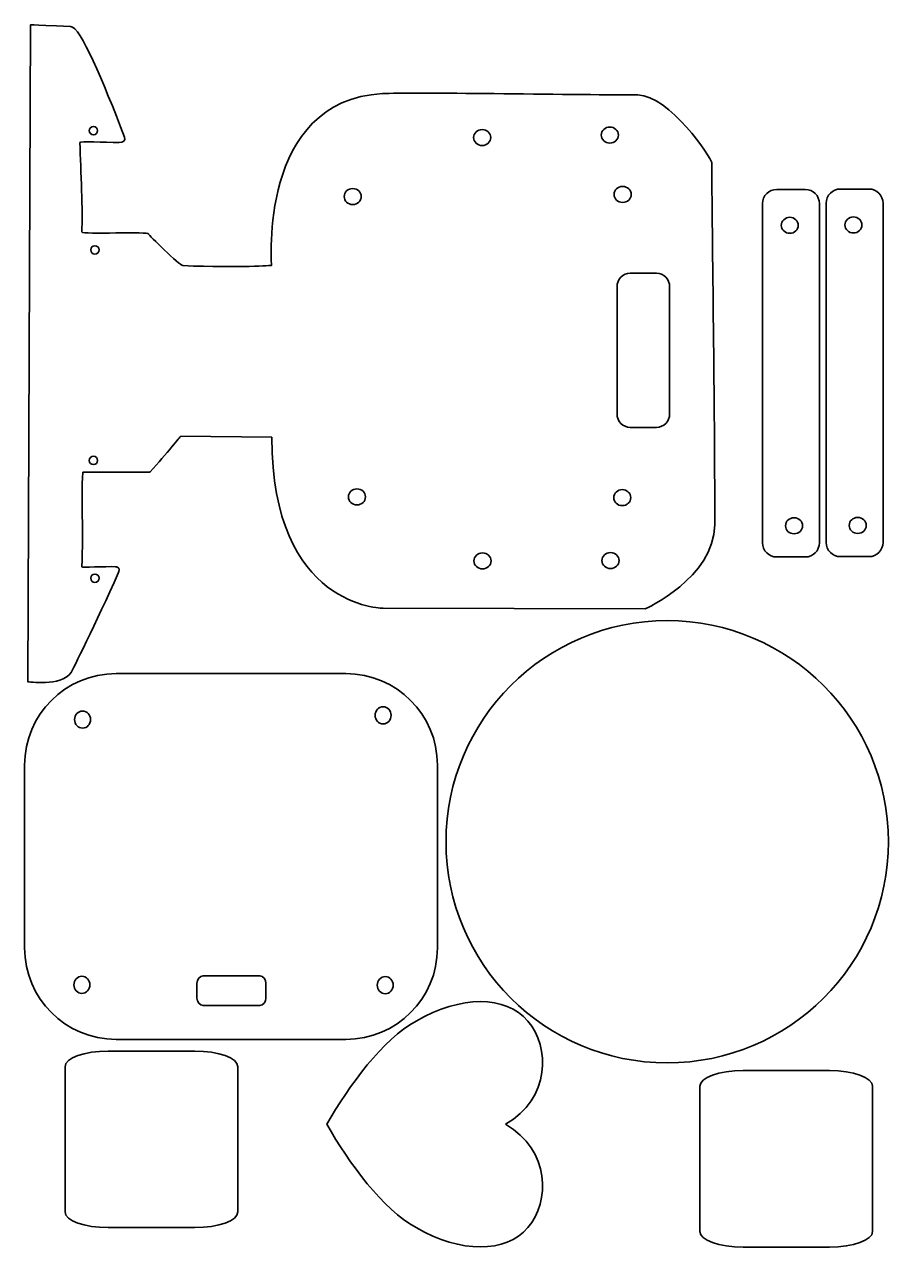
# Model space of a CAD drawing. Header units: centimetres. Extents: x 0.3 to 20.9, y 0.1 to 29.4.
import ezdxf

# ---------------------------------------------------------------- set-up
doc = ezdxf.new("R2010")
doc.units = ezdxf.units.CM

msp = doc.modelspace()

# ---------------------------------------------------------------- linework, layer by layer
at = {"color": 205, "linetype": 'Continuous', "lineweight": 35, "true_color": 0x846699}
for points, knots in [([(1.701, 16.466), (1.696, 16.453), (2.251, 16.48), (2.506, 16.472), (2.586, 16.469), (2.495, 16.464), (2.561, 16.452), (2.61, 16.444), (2.591, 16.362), (2.57, 16.316), (2.035, 15.129), (1.47, 13.986), (1.445, 13.951), (1.202, 13.606), (0.413, 13.734), (0.413, 13.734), (0.413, 13.734), (0.483, 29.379), (0.483, 29.379), (0.483, 29.379), (0.398, 29.383), (1.434, 29.339), (1.675, 29.329), (2.196, 28.054), (2.721, 26.698), (2.749, 26.626), (2.678, 26.571), (2.59, 26.573), (2.23, 26.577), (1.655, 26.615), (1.656, 26.571), (1.677, 25.897), (1.729, 24.913), (1.701, 24.444), (1.697, 24.381), (3.344, 24.461), (3.289, 24.393), (3.28, 24.382), (4.036, 23.645), (4.104, 23.642), (5.503, 23.588), (6.218, 23.647), (6.218, 23.647), (6.218, 23.647), (5.895, 27.578), (8.859, 27.739), (9.519, 27.775), (13.262, 27.711), (14.937, 27.706), (15.679, 27.704), (16.698, 26.198), (16.699, 26.1), (16.711, 23.865), (16.777, 19.844), (16.768, 17.472), (16.763, 16.209), (15.11, 15.467), (15.11, 15.467), (15.11, 15.467), (8.872, 15.481), (8.872, 15.481), (8.872, 15.481), (6.218, 15.497), (6.225, 19.556), (6.225, 19.556), (4.053, 19.578), (4.053, 19.578), (4.053, 19.578), (3.72, 19.168), (3.33, 18.729), (3.322, 18.72), (1.725, 18.731), (1.724, 18.718), (1.681, 18.003), (1.745, 17.394), (1.701, 16.466)], [0, 0, 0, 0, 1, 1, 1, 2, 2, 2, 3, 3, 3, 4, 4, 4, 5, 5, 5, 6, 6, 6, 7, 7, 7, 8, 8, 8, 9, 9, 9, 10, 10, 10, 11, 11, 11, 12, 12, 12, 13, 13, 13, 14, 14, 14, 15, 15, 15, 16, 16, 16, 17, 17, 17, 18, 18, 18, 19, 19, 19, 20, 20, 20, 21, 21, 21, 22, 22, 22, 23, 23, 23, 24, 24, 24, 25, 25, 25, 25]), ([(2.077, 26.857), (2.077, 26.802), (2.033, 26.757), (1.977, 26.757), (1.922, 26.757), (1.877, 26.801), (1.877, 26.857), (1.877, 26.912), (1.922, 26.957), (1.977, 26.957), (2.033, 26.957), (2.077, 26.912), (2.077, 26.857)], [0, 0, 0, 0, 1, 1, 1, 2, 2, 2, 3, 3, 3, 4, 4, 4, 4]), ([(14.069, 26.753), (14.069, 26.858), (14.16, 26.943), (14.272, 26.943), (14.384, 26.943), (14.475, 26.858), (14.475, 26.753), (14.475, 26.647), (14.384, 26.562), (14.272, 26.562), (14.16, 26.562), (14.069, 26.647), (14.069, 26.753)], [0, 0, 0, 0, 1, 1, 1, 2, 2, 2, 3, 3, 3, 4, 4, 4, 4]), ([(11.029, 26.693), (11.029, 26.799), (11.12, 26.884), (11.232, 26.884), (11.344, 26.884), (11.435, 26.799), (11.435, 26.693), (11.435, 26.588), (11.344, 26.503), (11.232, 26.503), (11.12, 26.503), (11.029, 26.588), (11.029, 26.693)], [0, 0, 0, 0, 1, 1, 1, 2, 2, 2, 3, 3, 3, 4, 4, 4, 4]), ([(7.947, 25.288), (7.947, 25.393), (8.038, 25.478), (8.15, 25.478), (8.262, 25.478), (8.354, 25.393), (8.354, 25.288), (8.354, 25.183), (8.262, 25.097), (8.15, 25.097), (8.038, 25.097), (7.947, 25.183), (7.947, 25.288)], [0, 0, 0, 0, 1, 1, 1, 2, 2, 2, 3, 3, 3, 4, 4, 4, 4]), ([(14.373, 25.339), (14.373, 25.444), (14.464, 25.529), (14.577, 25.529), (14.689, 25.529), (14.78, 25.444), (14.78, 25.339), (14.78, 25.234), (14.689, 25.148), (14.577, 25.148), (14.464, 25.148), (14.373, 25.234), (14.373, 25.339)], [0, 0, 0, 0, 1, 1, 1, 2, 2, 2, 3, 3, 3, 4, 4, 4, 4]), ([(18.353, 24.602), (18.353, 24.707), (18.444, 24.793), (18.556, 24.793), (18.668, 24.793), (18.759, 24.707), (18.759, 24.602), (18.759, 24.497), (18.668, 24.412), (18.556, 24.412), (18.444, 24.412), (18.353, 24.497), (18.353, 24.602)], [0, 0, 0, 0, 1, 1, 1, 2, 2, 2, 3, 3, 3, 4, 4, 4, 4]), ([(19.868, 24.611), (19.868, 24.716), (19.959, 24.801), (20.071, 24.801), (20.184, 24.801), (20.275, 24.716), (20.275, 24.611), (20.275, 24.505), (20.184, 24.42), (20.071, 24.42), (19.959, 24.42), (19.868, 24.505), (19.868, 24.611)], [0, 0, 0, 0, 1, 1, 1, 2, 2, 2, 3, 3, 3, 4, 4, 4, 4]), ([(2.113, 24.016), (2.113, 23.961), (2.068, 23.916), (2.013, 23.916), (1.957, 23.916), (1.913, 23.961), (1.913, 24.016), (1.913, 24.071), (1.957, 24.116), (2.013, 24.116), (2.068, 24.116), (2.113, 24.071), (2.113, 24.016)], [0, 0, 0, 0, 1, 1, 1, 2, 2, 2, 3, 3, 3, 4, 4, 4, 4]), ([(14.756, 23.462), (14.756, 23.462), (15.382, 23.462), (15.382, 23.462), (15.554, 23.462), (15.695, 23.316), (15.695, 23.136), (15.695, 23.136), (15.695, 20.116), (15.695, 20.116), (15.695, 19.936), (15.554, 19.79), (15.382, 19.79), (15.382, 19.79), (14.756, 19.79), (14.756, 19.79), (14.583, 19.79), (14.443, 19.936), (14.443, 20.116), (14.443, 20.116), (14.443, 23.136), (14.443, 23.136), (14.443, 23.316), (14.583, 23.462), (14.756, 23.462)], [0, 0, 0, 0, 1, 1, 1, 2, 2, 2, 3, 3, 3, 4, 4, 4, 5, 5, 5, 6, 6, 6, 7, 7, 7, 8, 8, 8, 8]), ([(2.077, 19.004), (2.077, 18.949), (2.033, 18.904), (1.977, 18.904), (1.922, 18.904), (1.877, 18.949), (1.877, 19.004), (1.877, 19.059), (1.922, 19.104), (1.977, 19.104), (2.033, 19.104), (2.077, 19.059), (2.077, 19.004)], [0, 0, 0, 0, 1, 1, 1, 2, 2, 2, 3, 3, 3, 4, 4, 4, 4]), ([(8.049, 18.134), (8.049, 18.239), (8.14, 18.324), (8.252, 18.324), (8.364, 18.324), (8.455, 18.239), (8.455, 18.134), (8.455, 18.028), (8.364, 17.943), (8.252, 17.943), (8.14, 17.943), (8.049, 18.028), (8.049, 18.134)], [0, 0, 0, 0, 1, 1, 1, 2, 2, 2, 3, 3, 3, 4, 4, 4, 4]), ([(14.365, 18.117), (14.365, 18.222), (14.456, 18.307), (14.568, 18.307), (14.68, 18.307), (14.771, 18.222), (14.771, 18.117), (14.771, 18.011), (14.68, 17.926), (14.568, 17.926), (14.456, 17.926), (14.365, 18.011), (14.365, 18.117)], [0, 0, 0, 0, 1, 1, 1, 2, 2, 2, 3, 3, 3, 4, 4, 4, 4]), ([(18.454, 17.448), (18.454, 17.553), (18.545, 17.638), (18.657, 17.638), (18.77, 17.638), (18.861, 17.553), (18.861, 17.448), (18.861, 17.343), (18.77, 17.257), (18.657, 17.257), (18.545, 17.257), (18.454, 17.343), (18.454, 17.448)], [0, 0, 0, 0, 1, 1, 1, 2, 2, 2, 3, 3, 3, 4, 4, 4, 4]), ([(19.97, 17.456), (19.97, 17.561), (20.061, 17.647), (20.173, 17.647), (20.285, 17.647), (20.376, 17.561), (20.376, 17.456), (20.376, 17.351), (20.285, 17.266), (20.173, 17.266), (20.061, 17.266), (19.97, 17.351), (19.97, 17.456)], [0, 0, 0, 0, 1, 1, 1, 2, 2, 2, 3, 3, 3, 4, 4, 4, 4]), ([(11.037, 16.61), (11.037, 16.715), (11.129, 16.8), (11.241, 16.8), (11.353, 16.8), (11.444, 16.715), (11.444, 16.61), (11.444, 16.504), (11.353, 16.419), (11.241, 16.419), (11.129, 16.419), (11.037, 16.504), (11.037, 16.61)], [0, 0, 0, 0, 1, 1, 1, 2, 2, 2, 3, 3, 3, 4, 4, 4, 4]), ([(14.085, 16.618), (14.085, 16.723), (14.177, 16.809), (14.289, 16.809), (14.401, 16.809), (14.492, 16.723), (14.492, 16.618), (14.492, 16.513), (14.401, 16.428), (14.289, 16.428), (14.177, 16.428), (14.085, 16.513), (14.085, 16.618)], [0, 0, 0, 0, 1, 1, 1, 2, 2, 2, 3, 3, 3, 4, 4, 4, 4]), ([(2.113, 16.197), (2.113, 16.142), (2.068, 16.097), (2.013, 16.097), (1.957, 16.097), (1.913, 16.142), (1.913, 16.197), (1.913, 16.252), (1.957, 16.297), (2.013, 16.297), (2.068, 16.297), (2.113, 16.252), (2.113, 16.197)], [0, 0, 0, 0, 1, 1, 1, 2, 2, 2, 3, 3, 3, 4, 4, 4, 4]), ([(1.72, 13.034), (1.825, 13.034), (1.91, 12.943), (1.91, 12.831), (1.91, 12.719), (1.825, 12.628), (1.72, 12.628), (1.615, 12.628), (1.529, 12.719), (1.529, 12.831), (1.529, 12.943), (1.615, 13.034), (1.72, 13.034)], [0, 0, 0, 0, 1, 1, 1, 2, 2, 2, 3, 3, 3, 4, 4, 4, 4]), ([(8.874, 13.136), (8.979, 13.136), (9.064, 13.045), (9.064, 12.933), (9.064, 12.821), (8.979, 12.73), (8.874, 12.73), (8.769, 12.73), (8.683, 12.821), (8.683, 12.933), (8.683, 13.045), (8.769, 13.136), (8.874, 13.136)], [0, 0, 0, 0, 1, 1, 1, 2, 2, 2, 3, 3, 3, 4, 4, 4, 4]), ([(1.703, 6.718), (1.808, 6.718), (1.893, 6.627), (1.893, 6.515), (1.893, 6.403), (1.808, 6.312), (1.703, 6.312), (1.598, 6.312), (1.512, 6.403), (1.512, 6.515), (1.512, 6.627), (1.598, 6.718), (1.703, 6.718)], [0, 0, 0, 0, 1, 1, 1, 2, 2, 2, 3, 3, 3, 4, 4, 4, 4]), ([(6.083, 6.549), (6.083, 6.549), (6.083, 6.199), (6.083, 6.199), (6.083, 6.102), (6.018, 6.023), (5.937, 6.023), (5.937, 6.023), (4.588, 6.023), (4.588, 6.023), (4.508, 6.023), (4.443, 6.102), (4.443, 6.199), (4.443, 6.199), (4.443, 6.549), (4.443, 6.549), (4.443, 6.646), (4.508, 6.725), (4.588, 6.725), (4.588, 6.725), (5.937, 6.725), (5.937, 6.725), (6.018, 6.725), (6.083, 6.646), (6.083, 6.549)], [0, 0, 0, 0, 1, 1, 1, 2, 2, 2, 3, 3, 3, 4, 4, 4, 5, 5, 5, 6, 6, 6, 7, 7, 7, 8, 8, 8, 8]), ([(8.925, 6.71), (9.03, 6.71), (9.115, 6.619), (9.115, 6.507), (9.115, 6.395), (9.03, 6.303), (8.925, 6.303), (8.82, 6.303), (8.734, 6.395), (8.734, 6.507), (8.734, 6.619), (8.82, 6.71), (8.925, 6.71)], [0, 0, 0, 0, 1, 1, 1, 2, 2, 2, 3, 3, 3, 4, 4, 4, 4]), ([(2.331, 4.937), (2.331, 4.937), (4.388, 4.937), (4.388, 4.937), (4.955, 4.937), (5.416, 4.77), (5.416, 4.564), (5.416, 4.564), (5.416, 1.105), (5.416, 1.105), (5.416, 0.899), (4.955, 0.732), (4.388, 0.732), (4.388, 0.732), (2.331, 0.732), (2.331, 0.732), (1.764, 0.732), (1.303, 0.899), (1.303, 1.105), (1.303, 1.105), (1.303, 4.564), (1.303, 4.564), (1.303, 4.77), (1.764, 4.937), (2.331, 4.937)], [0, 0, 0, 0, 1, 1, 1, 2, 2, 2, 3, 3, 3, 4, 4, 4, 5, 5, 5, 6, 6, 6, 7, 7, 7, 8, 8, 8, 8]), ([(17.444, 4.471), (17.444, 4.471), (19.501, 4.471), (19.501, 4.471), (20.068, 4.471), (20.529, 4.304), (20.529, 4.098), (20.529, 4.098), (20.529, 0.639), (20.529, 0.639), (20.529, 0.433), (20.068, 0.266), (19.501, 0.266), (19.501, 0.266), (17.444, 0.266), (17.444, 0.266), (16.877, 0.266), (16.416, 0.433), (16.416, 0.639), (16.416, 0.639), (16.416, 4.098), (16.416, 4.098), (16.416, 4.304), (16.877, 4.471), (17.444, 4.471)], [0, 0, 0, 0, 1, 1, 1, 2, 2, 2, 3, 3, 3, 4, 4, 4, 5, 5, 5, 6, 6, 6, 7, 7, 7, 8, 8, 8, 8])]:
    msp.add_open_spline(points, degree=3, knots=knots, dxfattribs=at)
at = {"color": 18, "linetype": 'Continuous', "lineweight": 35, "true_color": 0x000000}
for points, knots in [([(20.777, 25.128), (20.777, 25.128), (20.777, 17.051), (20.777, 17.051), (20.777, 16.864), (20.625, 16.712), (20.439, 16.712), (20.439, 16.712), (19.761, 16.712), (19.761, 16.712), (19.574, 16.712), (19.423, 16.864), (19.423, 17.051), (19.423, 17.051), (19.423, 25.128), (19.423, 25.128), (19.423, 25.315), (19.574, 25.467), (19.761, 25.467), (19.761, 25.467), (20.439, 25.467), (20.439, 25.467), (20.625, 25.467), (20.777, 25.315), (20.777, 25.128)], [0, 0, 0, 0, 1, 1, 1, 2, 2, 2, 3, 3, 3, 4, 4, 4, 5, 5, 5, 6, 6, 6, 7, 7, 7, 8, 8, 8, 8]), ([(19.262, 25.12), (19.262, 25.12), (19.262, 17.042), (19.262, 17.042), (19.262, 16.855), (19.11, 16.704), (18.923, 16.704), (18.923, 16.704), (18.246, 16.704), (18.246, 16.704), (18.059, 16.704), (17.907, 16.855), (17.907, 17.042), (17.907, 17.042), (17.907, 25.12), (17.907, 25.12), (17.907, 25.306), (18.059, 25.458), (18.246, 25.458), (18.246, 25.458), (18.923, 25.458), (18.923, 25.458), (19.11, 25.458), (19.262, 25.306), (19.262, 25.12)], [0, 0, 0, 0, 1, 1, 1, 2, 2, 2, 3, 3, 3, 4, 4, 4, 5, 5, 5, 6, 6, 6, 7, 7, 7, 8, 8, 8, 8]), ([(15.638, 15.188), (18.544, 15.188), (20.904, 12.828), (20.904, 9.922), (20.904, 7.015), (18.544, 4.656), (15.638, 4.656), (12.731, 4.656), (10.372, 7.015), (10.372, 9.922), (10.372, 12.828), (12.731, 15.188), (15.638, 15.188)], [0, 0, 0, 0, 1, 1, 1, 2, 2, 2, 3, 3, 3, 4, 4, 4, 4]), ([(10.168, 11.749), (10.168, 11.749), (10.168, 7.392), (10.168, 7.392), (10.168, 6.19), (9.193, 5.214), (7.99, 5.214), (7.99, 5.214), (2.517, 5.214), (2.517, 5.214), (1.315, 5.214), (0.339, 6.19), (0.339, 7.392), (0.339, 7.392), (0.339, 11.749), (0.339, 11.749), (0.339, 12.951), (1.315, 13.927), (2.517, 13.927), (2.517, 13.927), (7.99, 13.927), (7.99, 13.927), (9.193, 13.927), (10.168, 12.951), (10.168, 11.749)], [0, 0, 0, 0, 1, 1, 1, 2, 2, 2, 3, 3, 3, 4, 4, 4, 5, 5, 5, 6, 6, 6, 7, 7, 7, 8, 8, 8, 8]), ([(11.789, 3.193), (12.852, 2.578), (12.852, 1.348), (12.32, 0.733), (11.789, 0.118), (10.725, 0.118), (9.661, 0.733), (8.863, 1.163), (8.065, 2.27), (7.533, 3.193), (8.065, 4.115), (8.863, 5.222), (9.661, 5.653), (10.725, 6.268), (11.789, 6.268), (12.32, 5.653), (12.852, 5.038), (12.852, 3.808), (11.789, 3.193)], [0, 0, 0, 0, 1, 1, 1, 2, 2, 2, 3, 3, 3, 4, 4, 4, 5, 5, 5, 6, 6, 6, 6])]:
    msp.add_open_spline(points, degree=3, knots=knots, dxfattribs=at)

doc.saveas('drawing.dxf')
